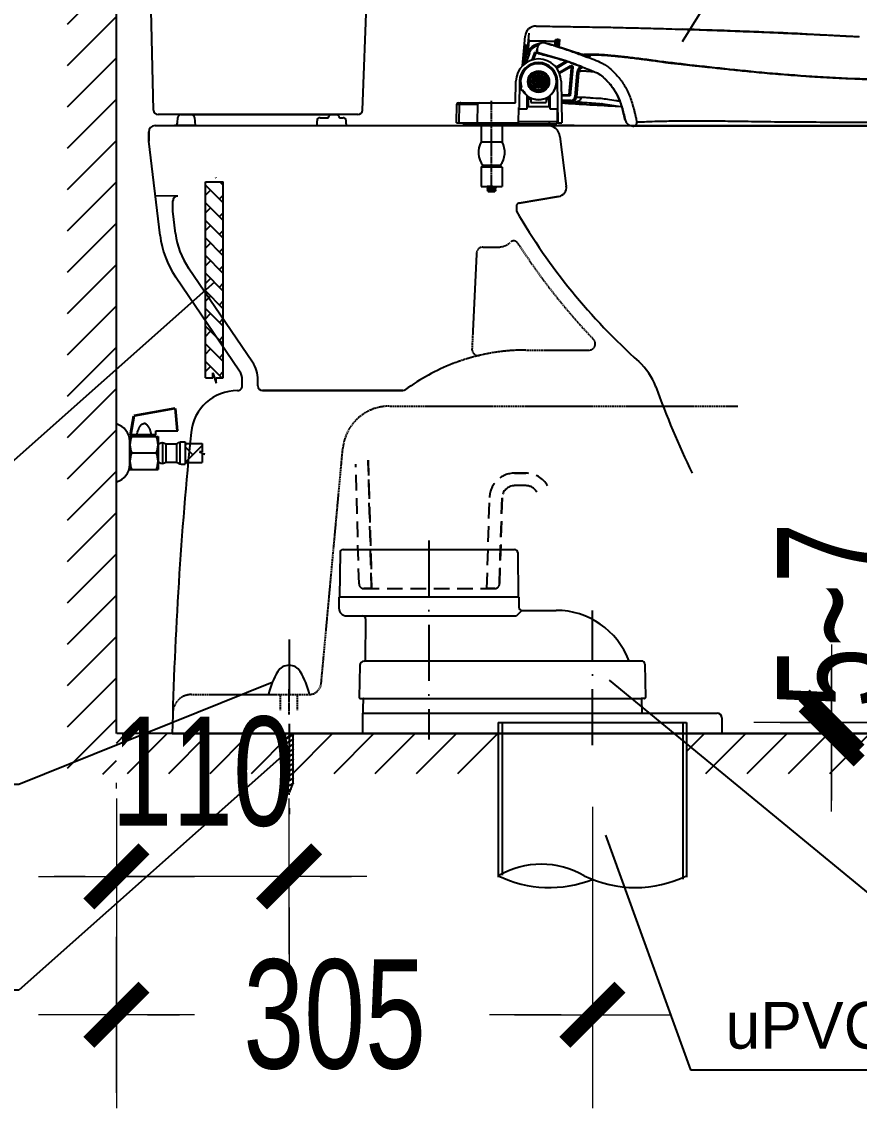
# Model space of a CAD drawing. Header units: inches. Extents: x 242965 to 445791, y 236206 to 423703.
# Drawn here: x 419806 to 420344, y 364229 to 364926 of the extents above; entities that cross this region are included whole.
import ezdxf

# ---------------------------------------------------------------- set-up
doc = ezdxf.new("R2010")
doc.units = ezdxf.units.IN
doc.header["$MEASUREMENT"] = 0
for name, pattern in [('ACAD_ISO10W100', [18, 12, -3, 0, -3]), ('CENTER', [2, 1.25, -0.25, 0.25, -0.25]), ('DASHED', [0.75, 0.5, -0.25]), ('HIDDEN', [0.375, 0.25, -0.125])]:
    doc.linetypes.add(name, pattern=pattern)
for name, color, linetype in [('1', 3, 'Continuous'), ('DEFAULT_1', 7, 'CENTER'), ('PIC01', 7, 'Continuous'), ('PIC14', 7, 'Continuous')]:
    doc.layers.add(name, color=color, linetype=linetype)
doc.layers.add('a', color=250, linetype='Continuous', lineweight=5)
doc.styles.add('Arch-Dim', font='chhbg.shx', dxfattribs={"width": 0.75})
doc.dimstyles.new('Arch-40', dxfattribs={"dimscale": 40, "dimtxt": 1.75, "dimasz": 0.5, "dimexe": 1.5, "dimexo": 1.5, "dimgap": 0.8, "dimtad": 1, "dimdec": 0, "dimzin": 0, "dimdsep": 46, "dimtxsty": 'Arch-Dim', "dimblk": 'A', "dimcen": 3, "dimclrd": 251, "dimclre": 251, "dimclrt": 151, "dimadec": 0, "dimazin": 0, "dimtfac": 1, "dimtdec": 0, "dimtix": 1, "dimtmove": 2, "dimatfit": 3, "dimldrblk": 'C', "dimfxl": 1.5, "dimtolj": 1, "dimtzin": 0, "dimlwd": 9, "dimlwe": 9, "dimarcsym": 0})
doc.dimstyles.get("Standard").update_dxf_attribs({"dimtxt": 0.18, "dimasz": 0.18, "dimexe": 0.18, "dimexo": 0.0625, "dimgap": 0.09, "dimtad": 0, "dimtih": 1, "dimtoh": 1, "dimdec": 4, "dimzin": 0, "dimdsep": 46, "dimtxsty": 'Standard', "dimcen": 0.09, "dimadec": 0, "dimazin": 0, "dimtfac": 1, "dimtdec": 4, "dimtofl": 0, "dimtmove": 0, "dimatfit": 3, "dimfxl": 1, "dimtolj": 1, "dimtzin": 0, "dimarcsym": 0})
pattern_1 = [(45, (419087.435, 367582.26), (-13.25825, 13.25825), [])]

# ---------------------------------------------------------------- blocks, each defined once
blk = doc.blocks.new('A')
at = {"color": 252, "lineweight": 9}
for points in [[(0, 2.5), (0, -2.5)], [(-2.5, 0), (2.5, 0)]]:
    blk.add_lwpolyline(points, dxfattribs=at)
at = {"const_width": 0.5}
blk.add_lwpolyline([(0.884, 0.884), (-0.884, -0.884)], dxfattribs=at)
blk = doc.blocks.new('*D829')
at = {"color": 251, "lineweight": 9, "transparency": 16777216}
for p, q in [((420172.3, 364422.83), (420172.3, 364229.45)), ((419866.8, 364409.83), (419866.8, 364229.45)), ((419886.8, 364289.45), (419907.32, 364289.45)), ((420152.3, 364289.45), (420106.32, 364289.45))]:
    blk.add_line(p, q, dxfattribs=at)
at = {"layer": 'Defpoints', "color": 0, "transparency": 16777216}
for p in [(420172.3, 364482.83), (419866.8, 364469.83), (419866.8, 364289.45)]:
    blk.add_point(p, dxfattribs=at)
at = {"color": 251, "lineweight": 9, "transparency": 16777216, "xscale": 20, "yscale": 20, "zscale": 20, "rotation": 180}
blk.add_blockref('A', (419866.8, 364289.45), dxfattribs=at)
at = {"color": 251, "lineweight": 9, "transparency": 16777216, "xscale": 20, "yscale": 20, "zscale": 20}
blk.add_blockref('A', (420172.3, 364289.45), dxfattribs=at)
at = {"color": 151, "transparency": 16777216, "insert": (420006.82, 364289.45), "char_height": 70, "attachment_point": 5, "style": 'Arch-Dim'}
blk.add_mtext('\\A1;305', dxfattribs=at)
blk = doc.blocks.new('C')
at = {"layer": 'a'}
blk.add_hatch(color=256, dxfattribs=at).paths.add_polyline_path([(-0.769, 2.132), (-1.462, 1.732), (-0.462, 0), (-1.462, -1.732), (-0.769, -2.132), (0.462, 0)])
at = {"color": 1}
blk.add_lwpolyline([(-0.769, 2.132), (-1.462, 1.732), (-0.462, 0), (-1.462, -1.732), (-0.769, -2.132), (0.462, 0)], close=True, dxfattribs=at)
blk.add_lwpolyline([(-2.462, 0), (-0.462, 0)], dxfattribs=at)
blk = doc.blocks.new('*D835')
at = {"color": 251, "lineweight": 9, "transparency": 16777216}
for p, q in [((419866.8, 364434.64), (419866.8, 364438.22)), ((419846.8, 364378.22), (419826.8, 364378.22)), ((419977.57, 364378.22), (419866.8, 364378.22)), ((419997.57, 364378.22), (420017.57, 364378.22)), ((419977.57, 364358.19), (419977.57, 364318.22))]:
    blk.add_line(p, q, dxfattribs=at)
at = {"layer": 'Defpoints', "color": 0, "transparency": 16777216}
for p in [(419977.57, 364418.19), (419866.8, 364378.22), (419866.8, 364374.64)]:
    blk.add_point(p, dxfattribs=at)
at = {"color": 251, "lineweight": 9, "transparency": 16777216, "xscale": 20, "yscale": 20, "zscale": 20}
blk.add_blockref('A', (419866.8, 364378.22), dxfattribs=at)
at = {"color": 251, "lineweight": 9, "transparency": 16777216, "xscale": 20, "yscale": 20, "zscale": 20, "rotation": 180}
blk.add_blockref('A', (419977.57, 364378.22), dxfattribs=at)
at = {"color": 151, "transparency": 16777216, "insert": (419922.19, 364445.22), "char_height": 70, "attachment_point": 5, "style": 'Arch-Dim'}
blk.add_mtext('\\A1;110', dxfattribs=at)
blk = doc.blocks.new('*D830')
at = {"color": 251, "lineweight": 9, "transparency": 16777216}
for p, q in [((420325.79, 364496.83), (420325.79, 364516.83)), ((420292.73, 364476.83), (420385.79, 364476.83)), ((420325.79, 364476.83), (420325.79, 364469.83)), ((420292.73, 364469.83), (420385.79, 364469.83)), ((420325.79, 364449.83), (420325.79, 364429.83))]:
    blk.add_line(p, q, dxfattribs=at)
at = {"layer": 'Defpoints', "color": 0, "transparency": 16777216}
for p in [(420232.73, 364476.83), (420232.73, 364469.83), (420325.79, 364469.83)]:
    blk.add_point(p, dxfattribs=at)
at = {"color": 251, "lineweight": 9, "transparency": 16777216, "xscale": 20, "yscale": 20, "zscale": 20}
for p, rotation in [((420325.79, 364476.83), 270), ((420325.79, 364469.83), 90)]:
    blk.add_blockref('A', p, dxfattribs=dict(at, rotation=rotation))
at = {"color": 151, "transparency": 16777216, "insert": (420326.3, 364545.63), "char_height": 70, "attachment_point": 5, "rotation": 90, "style": 'Arch-Dim'}
blk.add_mtext('\\A1;5~7', dxfattribs=at)

msp = doc.modelspace()

# ---------------------------------------------------------------- hatches: boundary and pattern name
h = msp.add_hatch()
h.set_pattern_fill('ANSI31', scale=150, style=0)
h.set_pattern_definition([(45, (419005.159, 364439.35), (-13.25825, 13.25825), [])])
h.paths.add_polyline_path([(419866.803, 365338.823), (419835.466, 365338.823), (419835.466, 364443.675), (419866.803, 364443.675)])
h = msp.add_hatch()
h.set_pattern_fill('AR-HBONE', scale=2, style=0)
h.set_pattern_definition([(45, (419005.159, 364439.3494), (9e-16, 11.31371), [24, -8]), (135, (419010.8155, 364445.006), (9e-16, 11.31371), [24, -8])])
h.paths.add_polyline_path([(419928.598, 364820.479), (419930.742, 364827.152), (419930.742, 364823.815), (419935.374, 364823.815), (419935.374, 364697.955), (419930.742, 364697.955), (419930.742, 364694.618), (419928.598, 364701.292), (419928.598, 364697.955), (419923.965, 364697.955), (419923.965, 364823.815), (419928.598, 364823.815)])
h = msp.add_hatch()
h.set_pattern_fill('AR-HBONE', scale=2, style=0)
h.set_pattern_definition([(45, (419005.159, 364439.3494), (9e-16, 11.31371), [24, -8]), (135, (419010.8155, 364445.006), (9e-16, 11.31371), [24, -8])])
h.paths.add_polyline_path([(419920.134, 364650.613), (419921.886, 364650.613), (419921.886, 364655.912), (419910.841, 364655.912), (419910.841, 364643.745), (419921.886, 364643.745), (419921.886, 364649.044), (419923.637, 364649.044)])
h = msp.add_hatch()
h.set_pattern_fill('ANSI31', scale=150, style=0)
h.set_pattern_definition(pattern_1)
h.paths.add_polyline_path([(420111.875, 364469.829), (419866.801, 364469.829), (419866.801, 364444.232), (420111.875, 364444.232)])
h = msp.add_hatch()
h.set_pattern_fill('ANSI31', scale=150, style=0)
h.set_pattern_definition(pattern_1)
h.paths.add_polyline_path([(420232.725, 364469.829), (420642.991, 364469.829), (420642.991, 364444.232), (420232.725, 364444.232)])

# ---------------------------------------------------------------- linework, layer by layer
at = {"color": 7}
for p, q in [((420024.68, 364869.71), (420036.67, 365183.825)), ((419890.502, 364869.755), (419883.68, 365165.894)), ((420021.682, 364866.825), (419893.501, 364866.825)), ((419914.861, 364866.825), (420006.352, 364866.825)), ((419923.965, 364697.955), (419923.965, 364823.815)), ((419923.965, 364823.815), (419935.374, 364823.815)), ((419935.374, 364697.955), (419935.374, 364823.815)), ((419923.965, 364697.955), (419928.598, 364697.955)), ((419928.598, 364697.955), (419928.598, 364701.292)), ((419928.598, 364701.292), (419930.742, 364694.618)), ((419930.742, 364694.618), (419930.742, 364697.955)), ((419930.742, 364697.955), (419935.374, 364697.955)), ((419878.189, 364674.035), (419904.453, 364678.717)), ((419878.444, 364673.658), (419904.446, 364678.293)), ((419905.69, 364664.02), (419904.446, 364678.293)), ((419906.261, 364664.02), (419905.018, 364678.284)), ((419875.675, 364661.353), (419877.799, 364673.643)), ((419876.268, 364661.353), (419878.444, 364673.658)), ((419892.027, 364664.02), (419906.261, 364664.02)), ((419892.027, 364661.353), (419892.027, 364664.02)), ((419875.461, 364660.41), (419893.534, 364660.41)), ((419875.461, 364660.41), (419875.461, 364639.247)), ((419875.461, 364642.3), (419875.461, 364657.357)), ((419892.027, 364661.353), (419875.675, 364661.353)), ((419881.894, 364661.353), (419881.894, 364660.41)), ((419886.92, 364661.353), (419886.92, 364660.41)), ((419893.534, 364660.41), (419893.534, 364639.247)), ((419896.314, 364656.516), (419896.314, 364643.141)), ((419898.405, 364655.664), (419905.425, 364655.664)), ((419898.405, 364655.664), (419898.405, 364643.993)), ((419905.425, 364655.664), (419905.425, 364643.993)), ((419907.513, 364656.806), (419907.513, 364642.851)), ((419910.841, 364656.978), (419910.841, 364642.679)), ((419910.841, 364655.912), (419921.886, 364655.912)), ((419921.886, 364655.912), (419921.886, 364650.613)), ((419876.585, 364649.829), (419892.409, 364649.829)), ((419920.134, 364650.613), (419923.637, 364649.044)), ((419921.886, 364650.613), (419920.134, 364650.613)), ((419921.886, 364649.044), (419921.886, 364643.745)), ((419923.637, 364649.044), (419921.886, 364649.044)), ((419898.405, 364643.993), (419905.425, 364643.993)), ((419910.841, 364643.745), (419921.886, 364643.745)), ((419875.461, 364639.247), (419893.534, 364639.247)), ((420111.875, 364476.829), (420111.875, 364377.599)), ((420111.875, 364476.829), (420232.725, 364476.829)), ((420114.275, 364476.82), (420114.275, 364378.906)), ((420230.325, 364476.837), (420230.325, 364376.481)), ((420232.725, 364476.829), (420232.725, 364377.599)), ((420644.26, 364469.829), (419867.07, 364469.829))]:
    msp.add_line(p, q, dxfattribs=at)
at = {"color": 7, "linetype": 'Continuous'}
for p, q in [((420128.637, 364912.165), (420129.079, 364917.216)), ((420130.608, 364905.628), (420131.431, 364915.032)), ((420131.072, 364906.91), (420131.7, 364914.087)), ((420131.131, 364911.991), (420131.758, 364919.159)), ((420148.315, 364914.034), (420148.051, 364911.016)), ((420148.746, 364914.933), (420148.394, 364910.911)), ((420149.756, 364915.007), (420149.371, 364910.61)), ((420149.903, 364910.564), (420150.291, 364915.002)), ((420150.869, 364910.129), (420151.287, 364914.909)), ((420127.414, 364898.127), (420128.642, 364912.165)), ((420129.265, 364901.742), (420130.082, 364911.078)), ((420130.135, 364911.078), (420129.633, 364911.078)), ((420131.019, 364906.826), (420131.052, 364906.911)), ((420131.052, 364906.911), (420131.984, 364906.549)), ((420136.709, 364907.606), (420136.828, 364908.957)), ((420149.371, 364910.61), (420149.444, 364910.588)), ((420148.833, 364897.221), (420155.421, 364901.063)), ((420155.986, 364901.087), (420149.015, 364897.022)), ((420156.537, 364900.83), (420149.357, 364896.644)), ((420155.277, 364901.306), (420155.28, 364901.305)), ((420215.254, 364900.949), (420215.327, 364900.911)), ((420134.253, 364890.574), (420133.465, 364891.513)), ((420135.785, 364891.859), (420134.997, 364892.799)), ((420146.499, 364895.555), (420146.41, 364895.503)), ((420146.839, 364895.175), (420146.722, 364895.107)), ((420148.324, 364892.366), (420148.464, 364892.448)), ((420148.505, 364891.894), (420148.613, 364891.957)), ((420150.941, 364893.892), (420158.193, 364898.121)), ((420151.105, 364893.41), (420158.444, 364897.69)), ((420158.138, 364897.206), (420151.192, 364893.156)), ((420157.39, 364879.625), (420158.887, 364896.731)), ((420159.193, 364897.215), (420157.631, 364879.361)), ((420159.691, 364897.171), (420158.089, 364878.862)), ((420158.444, 364897.69), (420158.138, 364897.206)), ((420158.193, 364898.121), (420158.444, 364897.69)), ((420159.193, 364897.215), (420158.887, 364896.731)), ((420159.691, 364897.171), (420159.193, 364897.215)), ((420162.335, 364893.693), (420160.98, 364878.207)), ((420163.331, 364893.606), (420161.976, 364878.12)), ((420163.331, 364893.606), (420162.335, 364893.693)), ((420122.968, 364874.425), (420123.21, 364888.266)), ((420125.509, 364888.226), (420125.216, 364871.425)), ((420136.957, 364889.313), (420136.206, 364888.013)), ((420136.206, 364888.013), (420136.957, 364886.713)), ((420138.458, 364889.313), (420136.957, 364889.313)), ((420136.957, 364886.713), (420138.458, 364886.713)), ((420139.209, 364888.013), (420138.458, 364889.313)), ((420138.458, 364886.713), (420139.209, 364888.013)), ((420141.95, 364884.513), (420141.162, 364885.452)), ((420150.372, 364861.525), (420149.906, 364888.226)), ((420152.205, 364888.266), (420152.672, 364861.525)), ((420129.005, 364880.302), (420129.212, 364880.29)), ((420130.408, 364870.513), (420130.481, 364878.876)), ((420130.708, 364878.885), (420130.708, 364876.47)), ((420131.071, 364878.499), (420130.958, 364872.013)), ((420132.708, 364877.558), (420132.708, 364877.653)), ((420140.418, 364883.227), (420139.63, 364884.167)), ((420142.708, 364877.653), (420142.708, 364877.558)), ((420144.458, 364872.013), (420144.344, 364878.499)), ((420144.708, 364876.47), (420144.708, 364878.885)), ((420144.935, 364878.862), (420144.708, 364878.862)), ((420144.935, 364878.876), (420145.008, 364870.513)), ((420145.427, 364879.361), (420145.241, 364879.361)), ((420145.535, 364879.625), (420145.695, 364879.625)), ((420152.356, 364879.625), (420157.39, 364879.625)), ((420157.631, 364879.361), (420152.361, 364879.361)), ((420158.089, 364878.862), (420152.369, 364878.862)), ((420157.631, 364879.361), (420157.39, 364879.625)), ((420161.976, 364878.12), (420160.98, 364878.207)), ((420085.072, 364861.525), (420085.28, 364873.442)), ((420086.28, 364874.425), (420122.968, 364874.425)), ((420086.692, 364861.525), (420086.897, 364873.442)), ((420086.897, 364873.442), (420098.781, 364873.442)), ((420098.573, 364861.525), (420098.781, 364873.442)), ((420124.868, 364871.425), (420124.695, 364861.525)), ((420125.216, 364871.425), (420124.868, 364871.425)), ((420130.421, 364872.013), (420144.994, 364872.013)), ((420131.001, 364874.513), (420130.442, 364874.513)), ((420131.085, 364877.013), (420131.044, 364876.972)), ((420131.045, 364877.013), (420132.77, 364877.013)), ((420132.77, 364877.013), (420132.814, 364874.513)), ((420132.814, 364874.513), (420142.601, 364874.513)), ((420136.708, 364876.553), (420136.708, 364876.51)), ((420136.708, 364876.51), (420138.708, 364876.51)), ((420136.708, 364876.457), (420136.708, 364876.51)), ((420138.707, 364876.457), (420138.708, 364876.51)), ((420138.708, 364876.51), (420138.708, 364876.553)), ((420142.645, 364877.013), (420142.601, 364874.513)), ((420142.645, 364877.013), (420144.37, 364877.013)), ((420144.973, 364874.513), (420144.414, 364874.513)), ((420158.49, 364875.925), (420152.421, 364875.925)), ((420152.438, 364874.925), (420161.697, 364874.925)), ((420158.49, 364874.925), (420158.49, 364875.925)), ((420124.852, 364870.513), (420130.408, 364870.513)), ((420145.008, 364870.513), (420149.815, 364870.513)), ((420149.972, 364861.525), (420149.815, 364870.513)), ((420085.072, 364861.525), (420124.695, 364861.525)), ((420089.168, 364861.525), (420089.168, 364860.825)), ((420089.168, 364860.825), (420149.468, 364860.825)), ((420094.168, 364861.525), (420094.168, 364860.825)), ((420095.068, 364860.825), (420095.068, 364859.825)), ((420095.068, 364859.825), (420120.068, 364859.825)), ((420100.868, 364859.825), (420100.868, 364849.325)), ((420114.268, 364859.825), (420114.268, 364849.325)), ((420120.068, 364860.825), (420120.068, 364859.825)), ((420124.713, 364862.525), (420149.954, 364862.525)), ((420144.468, 364862.525), (420144.468, 364860.825)), ((420149.468, 364862.525), (420149.468, 364860.825)), ((420149.468, 364861.525), (420152.672, 364861.525)), ((420198.181, 364859.525), (420198.82, 364859.525)), ((420444.508, 364859.525), (420199.852, 364859.525)), ((420100.868, 364849.325), (420114.268, 364849.325)), ((420100.868, 364833.21), (420101.968, 364834.31)), ((420100.868, 364833.21), (420100.868, 364820.825)), ((420114.268, 364833.21), (420100.868, 364833.21)), ((420101.968, 364834.31), (420113.168, 364834.31)), ((420114.268, 364833.21), (420113.168, 364834.31)), ((420114.268, 364833.21), (420114.268, 364820.825)), ((420100.868, 364820.825), (420114.268, 364820.825)), ((420104.681, 364820.54), (420104.668, 364820.525)), ((420104.681, 364820.49), (420104.668, 364820.505)), ((420104.681, 364819.54), (420104.668, 364819.525)), ((420104.668, 364819.525), (420104.668, 364819.505)), ((420104.681, 364819.49), (420104.668, 364819.505)), ((420105.175, 364817.817), (420105.179, 364817.829)), ((420105.175, 364817.817), (420105.468, 364817.525)), ((420105.468, 364817.525), (420109.655, 364817.525)), ((420109.711, 364817.568), (420109.655, 364817.525)), ((420110.278, 364818.134), (420109.711, 364817.567)), ((420110.278, 364818.134), (420110.274, 364818.145)), ((420110.455, 364820.04), (420110.468, 364820.025)), ((420110.455, 364819.99), (420110.468, 364820.005)), ((420110.468, 364819.005), (420110.455, 364818.99))]:
    msp.add_line(p, q, dxfattribs=at)
at = {"color": 7, "linetype": 'HIDDEN', "ltscale": 40}
for p, q in [((420022.491, 364565.751), (420020.432, 364642.616)), ((420022.491, 364565.751), (420020.432, 364642.616)), ((420030.572, 364562.831), (420028.363, 364645.277)), ((420028.363, 364645.277), (420030.572, 364562.831)), ((420122.277, 364636.829), (420129.564, 364636.829)), ((420129.564, 364636.829), (420122.277, 364636.829)), ((420129.564, 364628.829), (420122.277, 364628.829)), ((420129.564, 364628.829), (420122.277, 364628.829)), ((420104.565, 364562.831), (420106.284, 364621.3)), ((420104.565, 364562.831), (420106.284, 364621.3)), ((420114.281, 364621.064), (420112.654, 364565.743)), ((420112.654, 364565.743), (420114.281, 364621.064)), ((420030.572, 364562.831), (420025.49, 364562.831)), ((420025.49, 364562.831), (420109.655, 364562.831)), ((420109.655, 364562.831), (420104.565, 364562.831))]:
    msp.add_line(p, q, dxfattribs=at)
at = {"color": 7}
msp.add_lwpolyline([(419866.803, 364469.829), (419866.803, 365338.823)], dxfattribs=at)
at = {"color": 7, "linetype": 'Continuous'}
msp.add_lwpolyline([(420131.399, 364915.052), (420131.421, 364915.042), (420131.431, 364915.032)], dxfattribs=at)
for radius in [6.9, 6.867, 5.867, 5.636, 5.6, 5.5, 4.3, 4, 3, 2]:
    msp.add_circle((420137.708, 364888.013), radius, dxfattribs=at)
for centre, radius, start, end in [((420136.052, 364916.606), 7, 89.267923, 175), ((420140.828, 364908.957), 4, 74.487575, 180.000001), ((420205.598, 364877.879), 80, 158.721408, 164.543107), ((420129.633, 364912.078), 1, 175, 270), ((420205.598, 364877.879), 79, 158.721408, 163.659625), ((420130.135, 364912.078), 1, 270, 355), ((420205.598, 364877.879), 76.063, 157.795957, 161.611712), ((420205.598, 364877.879), 75.563, 157.727485, 161.39373), ((420205.598, 364877.879), 75.3, 157.726829, 161.285542), ((420137.706, 364907.518), 1, 174.999671, 258.784393), ((420137.708, 364888.013), 14.5, 1, 179), ((420137.708, 364888.013), 12.2, 1, 179), ((420137.708, 364888.013), 11.65, 307.004416, 197.582031), ((420137.708, 364888.013), 11.503, 307.482215, 198.021955), ((420205.598, 364877.879), 75.563, 164.037684, 164.156043), ((420205.598, 364877.879), 75.3, 163.912548, 164.033738), ((420205.598, 364877.879), 80, 169.474657, 169.96152), ((420205.598, 364877.879), 79, 167.465068, 167.652468), ((420205.598, 364877.879), 76.063, 164.373522, 164.482934), ((420126.991, 364883.573), 1, 112.907397, 202.506065), ((420137.708, 364888.013), 12.6, 202.506065, 203.493935), ((420127.069, 364883.389), 1, 203.493935, 293.092596), ((420127.214, 364883.559), 1, 116.441006, 289.558994), ((420137.708, 364888.013), 11.65, 208.417963, 232.995584), ((420137.708, 364888.013), 11.503, 207.978045, 232.517785), ((420137.708, 364888.013), 11.6, 235.100654, 304.899346), ((420142.708, 364894.935), 20.01, 239.944648, 241.343215), ((420137.708, 364888.013), 11.503, 244.236742, 265.012941), ((420137.708, 364888.013), 11.503, 274.987059, 295.763258), ((420158.49, 364878.425), 2.5, 270, 355), ((420158.49, 364878.425), 3.5, 270, 355), ((420086.28, 364873.425), 1, 90, 179), ((420099.78, 364873.425), 1, 90, 179), ((420137.708, 364888.013), 13.5, 237.534537, 240.352921), ((420137.708, 364888.013), 13.5, 299.647079, 302.465463), ((420296.659, 367024.137), 2154.623, 266.159705, 267.137842), ((420198.181, 364864.525), 5, 192.600965, 269.999921), ((420198.82, 364861.525), 2, 269.997054, 11.427928), ((420112.438, 364842.625), 13.369, 149.924368, 218.455863), ((420102.699, 364842.625), 13.369, 321.544137, 30.075632)]:
    msp.add_arc(centre, radius, start, end, dxfattribs=at)
at = {"color": 7}
for centre, radius, start, end in [((419893.501, 364869.825), 3, 181.31975, 270), ((420021.682, 364869.825), 3, 270, 357.814061), ((419863.62, 364656.97), 11.847, 1.8724, 74.413839), ((419888.467, 364655.119), 13.006, 155.997264, 204.002736), ((419880.528, 364655.119), 13.006, 335.997264, 24.002736), ((419888.467, 364644.538), 13.006, 155.997264, 204.002736), ((419880.528, 364644.538), 13.006, 335.997264, 24.002736), ((419863.62, 364642.687), 11.847, 285.586161, 358.1276)]:
    msp.add_arc(centre, radius, start, end, dxfattribs=at)
at = {"color": 7, "linetype": 'HIDDEN', "ltscale": 40}
for centre, radius, start, end in [((420122.277, 364620.829), 16, 90, 178.315251), ((420122.277, 364620.829), 16, 90, 178.315251), ((420129.564, 364620.829), 16, 29.40019, 90), ((420129.564, 364620.829), 16, 29.40019, 90), ((420122.277, 364620.829), 8, 90, 178.315251), ((420122.277, 364620.829), 8, 90, 178.315251), ((420129.564, 364620.829), 8, 29.40019, 90), ((420129.564, 364620.829), 8, 29.40019, 90), ((420025.49, 364565.831), 3, 181.534395, 270), ((420025.49, 364565.831), 3, 181.534395, 270), ((420109.655, 364565.831), 3, 270, 358.315251), ((420109.655, 364565.831), 3, 270, 358.315251)]:
    msp.add_arc(centre, radius, start, end, dxfattribs=at)
at = {"color": 7, "linetype": 'Continuous'}
for points in [[(420136.142, 364923.605), (420140.091, 364923.553), (420153.333, 364923.356), (420166.422, 364923.126), (420182.402, 364922.864), (420195.319, 364922.57), (420208.221, 364922.244), (420221.152, 364921.883), (420229.828, 364921.622)], [(420343.551, 364916.805), (420310.065, 364918.493), (420260.633, 364920.573), (420229.828, 364921.622)], [(420229.828, 364921.622), (420234.16, 364921.486), (420240.706, 364921.273), (420247.289, 364921.051), (420253.914, 364920.818), (420260.586, 364920.575), (420267.312, 364920.321), (420274.097, 364920.055), (420287.868, 364919.488), (420301.945, 364918.868), (420316.373, 364918.192), (420331.199, 364917.454), (420338.775, 364917.06), (420343.551, 364916.806)], [(420131.431, 364915.032), (420131.521, 364914.728), (420131.611, 364914.413), (420131.7, 364914.087)], [(420131.7, 364914.087), (420137.117, 364914.08), (420142.656, 364914.062), (420148.315, 364914.034)], [(420137.068, 364912.328), (420138.316, 364912.575), (420139.401, 364912.646)], [(420138.797, 364912.403), (420138.564, 364912.254), (420138.492, 364912.204)], [(420139.431, 364912.705), (420138.797, 364912.403)], [(420139.701, 364912.795), (420139.431, 364912.705)], [(420140.158, 364912.9), (420139.873, 364912.841), (420139.701, 364912.795)], [(420140.868, 364912.956), (420140.158, 364912.9)], [(420141.052, 364912.95), (420140.868, 364912.956)], [(420141.897, 364912.811), (420141.315, 364912.927), (420141.052, 364912.95)], [(420147.206, 364911.273), (420147.171, 364911.283), (420146.81, 364911.392), (420146.442, 364911.502), (420146.069, 364911.613), (420145.69, 364911.725), (420145.304, 364911.838), (420144.911, 364911.953), (420144.512, 364912.069), (420144.104, 364912.187), (420143.689, 364912.306), (420143.266, 364912.427), (420142.834, 364912.549), (420142.394, 364912.673), (420141.944, 364912.798), (420141.897, 364912.811)], [(420141.897, 364912.811), (420147.087, 364911.308)], [(420148.315, 364914.034), (420148.458, 364914.341), (420148.602, 364914.641), (420148.746, 364914.933)], [(420148.746, 364914.933), (420149.057, 364914.989), (420149.381, 364915.004), (420149.756, 364915.007)], [(420150.023, 364915.004), (420149.756, 364915.007)], [(420150.291, 364915.002), (420150.023, 364915.004)], [(420150.291, 364915.002), (420150.676, 364914.992), (420151.001, 364914.971), (420151.287, 364914.909)], [(420129.551, 364911.078), (420128.537, 364899.49), (420128.509, 364899.165)], [(420131.052, 364906.911), (420131.458, 364907.807)], [(420131.458, 364907.807), (420132.021, 364908.743), (420132.751, 364909.669), (420133.646, 364910.533), (420134.686, 364911.288), (420135.84, 364911.895), (420137.068, 364912.328)], [(420131.984, 364906.549), (420132.339, 364907.332)], [(420132.339, 364907.332), (420132.828, 364908.151)], [(420132.828, 364908.151), (420133.461, 364908.963), (420134.236, 364909.723), (420135.138, 364910.392), (420135.836, 364910.789)], [(420135.176, 364906.623), (420135.441, 364906.57), (420135.672, 364906.519)], [(420135.936, 364906.468), (420135.178, 364906.623)], [(420135.836, 364910.789), (420136.141, 364910.935), (420137.211, 364911.329), (420137.737, 364911.463)], [(420136.707, 364906.303), (420135.936, 364906.468)], [(420137.492, 364906.128), (420136.707, 364906.303)], [(420136.785, 364908.468), (420136.709, 364907.606)], [(420136.818, 364908.848), (420136.785, 364908.468)], [(420137.492, 364906.128), (420137.063, 364906.343), (420136.786, 364906.727)], [(420137.045, 364910.257), (420136.993, 364910.094)], [(420137.261, 364910.767), (420137.045, 364910.257)], [(420137.564, 364911.269), (420137.261, 364910.767)], [(420137.406, 364906.094), (420141.894, 364905.009), (420148.473, 364903.254), (420155.278, 364901.299)], [(420137.492, 364906.128), (420137.494, 364906.294), (420137.511, 364906.538)], [(420137.587, 364906.522), (420137.511, 364906.538)], [(420137.644, 364911.379), (420137.564, 364911.269)], [(420155.277, 364901.306), (420137.587, 364906.522)], [(420137.718, 364911.472), (420137.644, 364911.379)], [(420138.171, 364911.947), (420137.718, 364911.472)], [(420138.492, 364912.204), (420138.171, 364911.947)], [(420147.087, 364911.308), (420147.206, 364911.273)], [(420149.371, 364910.61), (420149.213, 364910.659), (420148.888, 364910.76), (420148.556, 364910.862), (420148.219, 364910.965), (420147.875, 364911.07), (420147.526, 364911.176), (420147.206, 364911.273)], [(420147.206, 364911.273), (420147.323, 364911.237)], [(420147.323, 364911.237), (420149.371, 364910.61)], [(420149.371, 364910.61), (420152.195, 364909.717)], [(420152.302, 364909.682), (420149.444, 364910.588)], [(420149.444, 364910.588), (420149.567, 364910.55), (420151.375, 364909.98), (420152.195, 364909.717)], [(420152.195, 364909.717), (420152.549, 364909.603)], [(420152.195, 364909.717), (420152.302, 364909.682)], [(420152.4, 364909.651), (420152.302, 364909.682)], [(420152.302, 364909.682), (420152.4, 364909.651)], [(420157.556, 364907.925), (420152.4, 364909.651)], [(420152.4, 364909.651), (420152.549, 364909.603)], [(420152.549, 364909.603), (420153.298, 364909.359), (420155.352, 364908.677), (420157.556, 364907.925)], [(420152.549, 364909.603), (420157.557, 364907.925)], [(420157.557, 364907.925), (420165.639, 364904.946), (420172.201, 364902.59), (420177.145, 364900.554), (420182.568, 364897.194), (420185.51, 364894.596), (420188.241, 364891.726), (420189.5, 364890.219), (420190.694, 364888.654), (420191.833, 364887.02), (420192.903, 364885.332), (420194.834, 364881.784), (420196.461, 364878.033), (420197.731, 364874.222), (420198.843, 364870.264), (420199.376, 364868.178), (420199.891, 364866.024), (420200.386, 364863.808), (420200.78, 364861.921)], [(420170.782, 364903.838), (420166.965, 364905.065), (420163.322, 364906.195), (420160.048, 364907.186), (420157.571, 364907.92)], [(420169.519, 364905.425), (420167.932, 364905.379), (420166.46, 364905.231)], [(420171.197, 364905.397), (420169.519, 364905.425)], [(420215.254, 364900.95), (420211.27, 364901.539), (420205.813, 364902.285), (420200.736, 364902.918), (420196.038, 364903.471), (420191.688, 364903.959), (420187.735, 364904.374), (420184.206, 364904.713), (420181.106, 364904.98), (420178.419, 364905.179), (420176.125, 364905.316), (420171.197, 364905.397)], [(420165.088, 364897.619), (420163.075, 364898.432), (420155.277, 364901.306)], [(420155.28, 364901.305), (420165.092, 364897.628)], [(420167.153, 364905.035), (420170.062, 364904.707)], [(420170.062, 364904.707), (420170.522, 364905.049), (420172.023, 364905.154)], [(420170.062, 364904.707), (420170.37, 364904.3), (420170.622, 364904.042), (420170.782, 364903.838)], [(420172.023, 364905.154), (420177.13, 364905.113), (420179.662, 364904.98), (420182.633, 364904.765), (420185.991, 364904.475), (420189.516, 364904.131), (420192.879, 364903.776), (420196.041, 364903.423), (420199.015, 364903.078), (420201.849, 364902.741), (420204.54, 364902.409), (420207.059, 364902.086), (420209.395, 364901.773), (420211.553, 364901.469), (420213.524, 364901.18)], [(420213.524, 364901.18), (420215.249, 364900.923)], [(420215.249, 364900.923), (420215.327, 364900.911)], [(420417.937, 364888.596), (420415.369, 364888.618), (420384.196, 364888.868), (420351.706, 364889.468), (420320.463, 364890.857), (420291.209, 364892.902), (420263.746, 364895.515), (420237.642, 364898.337), (420215.254, 364900.956)], [(420215.327, 364900.911), (420218.177, 364900.496), (420220.612, 364900.17), (420222.798, 364899.909), (420224.916, 364899.679), (420227.009, 364899.452), (420229.142, 364899.218), (420231.472, 364898.965), (420234.079, 364898.682), (420236.951, 364898.37), (420240.059, 364898.034), (420243.409, 364897.672), (420247.059, 364897.279), (420251.084, 364896.847), (420255.516, 364896.37), (420260.355, 364895.848), (420265.613, 364895.288), (420271.337, 364894.7), (420277.575, 364894.09), (420284.36, 364893.466), (420291.683, 364892.84), (420299.566, 364892.221), (420308.119, 364891.611), (420317.469, 364891.015), (420327.777, 364890.444), (420339.176, 364889.914), (420351.705, 364889.455), (420365.408, 364889.109), (420380.401, 364888.893), (420396.893, 364888.756), (420414.802, 364888.61), (420417.937, 364888.581)], [(420158.887, 364896.731), (420158.838, 364896.995), (420158.661, 364897.195), (420158.403, 364897.274), (420158.138, 364897.206)], [(420158.193, 364898.121), (420158.892, 364898.239), (420159.496, 364897.858), (420159.691, 364897.171)], [(420158.444, 364897.69), (420158.797, 364897.751), (420159.098, 364897.56), (420159.193, 364897.215)], [(420162.475, 364894.51), (420162.335, 364893.693)], [(420162.751, 364895.299), (420162.475, 364894.51)], [(420164.938, 364897.656), (420164.29, 364897.238), (420163.676, 364896.685), (420163.156, 364896.032), (420162.751, 364895.299)], [(420163.992, 364895.483), (420163.666, 364894.895), (420163.444, 364894.261), (420163.331, 364893.606)], [(420163.553, 364894.579), (420163.575, 364894.591), (420163.812, 364894.677), (420164.184, 364894.752)], [(420164.906, 364896.45), (420164.411, 364896.007), (420163.992, 364895.483)], [(420164.184, 364894.752), (420164.717, 364894.81)], [(420164.717, 364894.81), (420165.443, 364894.845), (420166.392, 364894.854), (420167.522, 364894.836), (420168.635, 364894.8), (420169.727, 364894.753), (420170.317, 364894.723)], [(420166.166, 364897.089), (420166.069, 364897.059), (420165.463, 364896.803), (420164.906, 364896.45)], [(420165.655, 364897.381), (420165.088, 364897.619)], [(420165.092, 364897.628), (420165.655, 364897.38)], [(420175.932, 364893.126), (420172.064, 364894.728), (420169.671, 364895.695), (420166.795, 364896.916), (420165.655, 364897.381)], [(420165.655, 364897.38), (420171.631, 364895.11)], [(420170.317, 364894.723), (420172.734, 364894.462)], [(420171.631, 364895.11), (420176.385, 364892.896), (420179.693, 364890.461)], [(420179.687, 364890.455), (420179.434, 364890.681), (420177.894, 364891.826), (420175.932, 364893.126)], [(420126.692, 364884.746), (420126.695, 364884.495)], [(420126.695, 364884.495), (420126.697, 364884.408)], [(420182.981, 364887.107), (420182.967, 364887.123), (420181.835, 364888.365), (420180.651, 364889.558), (420179.687, 364890.455)], [(420179.693, 364890.461), (420182.982, 364887.108)], [(420185.794, 364883.456), (420185.039, 364884.529), (420184.03, 364885.851), (420183.507, 364886.491), (420182.981, 364887.107)], [(420182.982, 364887.108), (420183.577, 364886.407), (420185.8, 364883.46)], [(420126.72, 364882.695), (420126.723, 364882.46)], [(420128.929, 364880.626), (420128.931, 364880.39)], [(420129.533, 364879.734), (420129.535, 364879.923)], [(420158.089, 364878.862), (420157.892, 364879.077), (420157.631, 364879.361)], [(420164.975, 364878.045), (420164.63, 364876.826), (420163.898, 364875.819), (420162.875, 364875.156), (420161.697, 364874.925)], [(420161.976, 364878.12), (420162.727, 364878.077), (420164.975, 364878.045)], [(420164.975, 364878.045), (420166.508, 364878.007), (420168.538, 364877.894), (420171.189, 364877.666), (420177.61, 364877.291), (420181.949, 364876.718), (420187.352, 364875.9), (420189.683, 364875.531)], [(420187.739, 364880.271), (420186.91, 364881.715), (420186.005, 364883.143), (420185.794, 364883.456)], [(420185.8, 364883.46), (420187.743, 364880.273)], [(420189.838, 364875.754), (420188.544, 364878.712), (420187.739, 364880.271)], [(420187.743, 364880.273), (420188.112, 364879.57), (420189.803, 364875.74)], [(420085.28, 364873.442), (420085.463, 364873.443), (420086.006, 364873.443), (420086.897, 364873.442)], [(420087.789, 364874.425), (420087.451, 364874.35), (420087.164, 364874.138), (420086.97, 364873.819), (420086.897, 364873.442)], [(420161.697, 364874.925), (420163.558, 364874.889)], [(420163.558, 364874.889), (420167.521, 364874.632), (420178.482, 364873.748)], [(420178.497, 364873.746), (420178.142, 364873.792)], [(420178.482, 364873.748), (420178.636, 364873.728)], [(420178.636, 364873.728), (420178.497, 364873.746)], [(420178.522, 364872.806), (420178.778, 364873.06), (420178.982, 364873.674)], [(420178.636, 364873.728), (420179.156, 364873.658)], [(420179.156, 364873.658), (420190.436, 364871.996), (420191.094, 364871.897)], [(420189.803, 364875.74), (420191.075, 364872.033)], [(420191.079, 364872.034), (420191.027, 364872.209), (420189.914, 364875.555), (420189.838, 364875.754)], [(420191.075, 364872.033), (420191.195, 364871.64), (420193.305, 364863.434)], [(420193.302, 364863.434), (420193.071, 364864.447), (420192.581, 364866.495), (420192.074, 364868.48), (420191.079, 364872.034)], [(420444.508, 364861.867), (420397.372, 364861.798), (420377.246, 364861.784), (420359.495, 364861.79), (420342.51, 364861.808), (420323.476, 364861.86), (420303.055, 364861.974), (420284.38, 364862.146), (420268.315, 364862.393), (420253.729, 364862.577), (420239.771, 364862.648), (420227.503, 364862.621), (420217.592, 364862.466), (420210.62, 364862.258), (420205.737, 364862.093), (420202.196, 364861.972), (420200.78, 364861.921)], [(420104.672, 364819.513), (420104.683, 364819.529)], [(420104.674, 364819.508), (420104.672, 364819.513)], [(420104.674, 364818.501), (420104.672, 364818.497)], [(420104.672, 364818.497), (420104.677, 364818.484)], [(420104.709, 364818.531), (420104.674, 364818.501)], [(420104.675, 364818.54), (420104.79, 364818.571), (420105.04, 364818.606), (420105.413, 364818.641), (420105.891, 364818.676), (420106.451, 364818.712), (420107.065, 364818.747), (420107.704, 364818.782), (420108.335, 364818.817), (420108.93, 364818.852), (420109.458, 364818.888), (420109.895, 364818.923), (420110.218, 364818.958), (420110.412, 364818.993)], [(420104.675, 364818.536), (420104.675, 364818.54)], [(420104.678, 364818.529), (420104.675, 364818.536)], [(420105.172, 364820.825), (420104.968, 364820.706), (420104.681, 364820.54)], [(420104.681, 364820.504), (420104.684, 364820.521)], [(420104.681, 364820.49), (420104.975, 364820.319), (420105.313, 364820.123), (420105.499, 364820.015)], [(420105.499, 364820.015), (420105.306, 364819.902), (420104.968, 364819.706), (420104.681, 364819.54)], [(420104.681, 364819.49), (420104.975, 364819.319), (420105.313, 364819.123), (420105.499, 364819.015)], [(420105.499, 364819.015), (420105.306, 364818.902), (420104.968, 364818.706), (420104.681, 364818.54)], [(420104.681, 364818.49), (420104.975, 364818.319), (420105.313, 364818.123), (420105.499, 364818.015)], [(420107.568, 364819.775), (420106.972, 364819.742), (420106.398, 364819.709), (420105.87, 364819.675), (420105.422, 364819.642), (420105.061, 364819.608), (420104.81, 364819.575), (420104.684, 364819.541), (420104.683, 364819.539)], [(420104.683, 364819.529), (420104.772, 364819.547)], [(420107.568, 364820.775), (420106.971, 364820.742), (420106.39, 364820.708), (420105.86, 364820.674), (420105.413, 364820.641), (420105.056, 364820.608), (420104.809, 364820.574), (420104.684, 364820.541), (420104.684, 364820.539)], [(420104.684, 364820.522), (420104.81, 364820.555)], [(420104.684, 364820.521), (420104.684, 364820.522)], [(420110.431, 364818.979), (420110.264, 364818.945), (420109.972, 364818.91), (420109.568, 364818.876), (420109.07, 364818.841), (420108.503, 364818.807), (420107.891, 364818.772), (420107.265, 364818.738), (420106.653, 364818.703), (420106.083, 364818.669), (420105.583, 364818.635), (420105.175, 364818.6), (420104.879, 364818.566), (420104.709, 364818.531)], [(420104.772, 364819.547), (420105.01, 364819.583), (420105.369, 364819.618), (420105.824, 364819.652), (420106.361, 364819.686), (420106.951, 364819.72), (420107.568, 364819.755)], [(420104.81, 364820.555), (420105.061, 364820.588), (420105.422, 364820.622), (420105.87, 364820.655), (420106.398, 364820.689), (420106.972, 364820.722), (420107.568, 364820.755)], [(420105.499, 364818.015), (420105.306, 364817.902), (420105.179, 364817.829)], [(420105.189, 364817.824), (420105.197, 364817.836), (420105.339, 364817.859), (420105.606, 364817.883), (420105.984, 364817.906), (420106.454, 364817.929), (420106.991, 364817.953), (420107.568, 364817.976)], [(420105.535, 364820.036), (420105.499, 364820.015)], [(420105.535, 364819.036), (420105.499, 364819.015)], [(420105.535, 364818.036), (420105.499, 364818.015)], [(420105.535, 364818.037), (420105.585, 364818.056), (420105.765, 364818.094), (420106.047, 364818.132), (420106.415, 364818.17), (420106.848, 364818.208), (420107.322, 364818.246), (420107.81, 364818.283), (420108.284, 364818.321), (420108.718, 364818.359), (420109.087, 364818.397), (420109.369, 364818.435), (420109.55, 364818.473), (420109.602, 364818.492)], [(420105.538, 364820.033), (420105.558, 364820.047), (420105.715, 364820.085), (420105.979, 364820.124), (420106.337, 364820.162), (420106.765, 364820.201), (420107.241, 364820.239), (420107.736, 364820.278), (420108.22, 364820.316), (420108.667, 364820.355), (420109.05, 364820.393), (420109.347, 364820.432), (420109.54, 364820.47), (420109.603, 364820.49)], [(420105.538, 364819.033), (420105.556, 364819.046), (420105.709, 364819.084), (420105.971, 364819.123), (420106.326, 364819.161), (420106.753, 364819.2), (420107.228, 364819.238), (420107.723, 364819.277), (420108.208, 364819.315), (420108.656, 364819.354), (420109.041, 364819.392), (420109.34, 364819.431), (420109.536, 364819.469), (420109.603, 364819.489)], [(420107.568, 364820.755), (420108.17, 364820.788), (420108.756, 364820.822), (420108.801, 364820.824)], [(420108.459, 364820.824), (420108.171, 364820.808), (420107.568, 364820.775)], [(420107.568, 364819.755), (420108.171, 364819.788), (420108.758, 364819.822), (420109.288, 364819.856), (420109.731, 364819.889), (420110.08, 364819.921), (420110.326, 364819.955), (420110.452, 364819.988), (420110.453, 364819.99)], [(420110.323, 364819.974), (420110.079, 364819.941), (420109.729, 364819.908), (420109.286, 364819.876), (420108.756, 364819.842), (420108.17, 364819.808), (420107.568, 364819.775)], [(420107.568, 364817.976), (420108.128, 364817.998), (420108.669, 364818.02), (420109.166, 364818.042), (420109.593, 364818.064), (420109.93, 364818.086), (420110.16, 364818.108), (420110.271, 364818.13), (420110.27, 364818.131)], [(420109.601, 364820.493), (420109.638, 364820.515)], [(420109.601, 364819.493), (420109.638, 364819.515)], [(420109.601, 364818.493), (420109.638, 364818.515)], [(420109.638, 364820.515), (420109.824, 364820.623), (420110.162, 364820.819), (420110.171, 364820.825)], [(420110.455, 364820.04), (420110.169, 364820.206), (420109.831, 364820.402), (420109.638, 364820.515)], [(420109.638, 364819.515), (420109.824, 364819.623), (420110.162, 364819.819), (420110.455, 364819.99)], [(420110.455, 364819.04), (420110.169, 364819.206), (420109.831, 364819.402), (420109.638, 364819.515)], [(420109.638, 364818.515), (420109.824, 364818.623), (420110.162, 364818.819), (420110.455, 364818.99)], [(420110.274, 364818.145), (420110.169, 364818.206), (420109.831, 364818.402), (420109.638, 364818.515)], [(420110.451, 364820.007), (420110.323, 364819.974)], [(420110.412, 364818.993), (420110.466, 364819.026)], [(420110.45, 364818.995), (420110.431, 364818.979)], [(420110.455, 364820.026), (420110.451, 364820.007)], [(420110.467, 364819.028), (420110.456, 364819.042)], [(420110.466, 364819.026), (420110.467, 364819.028)]]:
    msp.add_spline(points, degree=3, dxfattribs=at)
at = {"color": 7}
for points, knots in [([(419879.983, 364661.268), (419880.085, 364661.888), (419880.359, 364663.547), (419881.25, 364665.804), (419882.507, 364667.804), (419883.775, 364668.583), (419884.453, 364668.725), (419884.589, 364668.728)], [0, 0, 0, 0, 0.4700819, 1.2588244, 1.8070248, 2.2123969, 2.3260975, 2.3260975, 2.3260975, 2.3260975]), ([(419889.221, 364661.268), (419889.119, 364661.888), (419888.845, 364663.547), (419887.954, 364665.804), (419886.697, 364667.804), (419885.429, 364668.583), (419884.751, 364668.725), (419884.589, 364668.728)], [0, 0, 0, 0, 0.4700819, 1.2588244, 1.8070248, 2.2123969, 2.3260975, 2.3260975, 2.3260975, 2.3260975]), ([(419893.534, 364655.119), (419894.072, 364655.644), (419895.041, 364656.589), (419897.034, 364656.545), (419897.976, 364655.972), (419898.405, 364655.664)], [0, 0, 0, 0, 0.5420385, 0.9756278, 1.3673864, 1.3673864, 1.3673864, 1.3673864]), ([(419893.534, 364644.538), (419894.072, 364644.013), (419895.041, 364643.068), (419897.034, 364643.112), (419897.976, 364643.685), (419898.405, 364643.993)], [0, 0, 0, 0, 0.5420385, 0.9756278, 1.3673864, 1.3673864, 1.3673864, 1.3673864])]:
    msp.add_open_spline(points, degree=3, knots=knots, dxfattribs=at)
for points in [[(419905.425, 364655.664), (419906.868, 364656.597), (419909.153, 364656.978), (419910.841, 364656.978)], [(419905.425, 364643.993), (419906.868, 364643.06), (419909.153, 364642.679), (419910.841, 364642.679)]]:
    msp.add_spline(points, degree=3, dxfattribs=at)
at = {"layer": '1', "color": 7, "linetype": 'Continuous'}
for p, q in [((419974.469, 364465.886), (419980.669, 364469.465)), ((419974.469, 364462.768), (419980.669, 364466.348)), ((419975.069, 364469.829), (419975.069, 364438.064)), ((419980.069, 364469.829), (419980.069, 364438.064)), ((419974.469, 364459.65), (419980.669, 364463.23)), ((419974.469, 364456.533), (419980.669, 364460.112)), ((419974.469, 364453.415), (419980.669, 364456.994)), ((419974.469, 364450.297), (419980.669, 364453.877)), ((419974.469, 364447.18), (419980.669, 364450.759)), ((419974.469, 364444.062), (419980.669, 364447.641)), ((419974.469, 364440.944), (419980.669, 364444.524)), ((419974.469, 364437.826), (419980.669, 364441.406)), ((419975.069, 364438.064), (419977.569, 364432.029)), ((419975.551, 364435.333), (419980.669, 364438.288)), ((419976.593, 364432.817), (419979.159, 364434.299)), ((419980.069, 364438.064), (419977.569, 364432.029))]:
    msp.add_line(p, q, dxfattribs=at)
for centre, radius, start, end in [((420011.342, 364484.551), 48, 148.522471, 167.63617), ((419977.569, 364505.228), 8.4, 31.477529, 148.522471), ((419943.797, 364484.551), 48, 12.36383, 31.477529), ((420139.458, 364330.822), 55.167, 59.999988, 120), ((420144.716, 364445.998), 74.975, 244.021393, 291.586579), ((420199.884, 364445.998), 74.975, 244.021369, 295.978673)]:
    msp.add_arc(centre, radius, start, end, dxfattribs=at)
at = {"layer": 'DEFAULT_1', "color": 7, "linetype": 'CENTER'}
for p, q in [((420137.708, 364888.013), (420135.207, 364888.013)), ((420137.708, 364888.013), (420137.708, 364890.513)), ((420137.708, 364888.013), (420140.208, 364888.013)), ((420137.708, 364888.013), (420137.708, 364885.513)), ((420107.568, 364818.325), (420107.568, 364875.757))]:
    msp.add_line(p, q, dxfattribs=at)
at = {"layer": 'PIC01', "color": 7, "linetype": 'Continuous'}
for p, q in [((420010.284, 364585.845), (420010.05, 364557.329)), ((420012.284, 364587.829), (420012.821, 364587.829)), ((420012.821, 364587.829), (420122.316, 364587.829)), ((420124.316, 364585.845), (420124.55, 364557.329)), ((420009.55, 364557.329), (420009.55, 364550.329)), ((420009.55, 364557.329), (420010.05, 364557.329)), ((420124.55, 364557.329), (420010.05, 364557.329)), ((420124.55, 364557.329), (420125.05, 364557.329)), ((420125.05, 364557.329), (420125.05, 364550.829)), ((420014.55, 364545.329), (420123.55, 364545.329)), ((420026.746, 364543.309), (420026.489, 364516.824)), ((420127.05, 364548.829), (420123.55, 364545.329)), ((420127.05, 364548.829), (420148.971, 364548.829)), ((420025.958, 364516.329), (420025.989, 364516.329)), ((420025.959, 364516.329), (420025.989, 364516.329)), ((420196.154, 364516.329), (420026.8, 364516.329)), ((420203.927, 364516.329), (420196.154, 364516.329)), ((420022.959, 364513.38), (420022.608, 364492.837)), ((420205.927, 364514.363), (420206.294, 364492.837)), ((420023.108, 364492.329), (420025.1, 364492.329)), ((420025.096, 364492.133), (420024.801, 364479.829)), ((420025.1, 364492.329), (420203.803, 364492.329)), ((420025.296, 364492.329), (420203.603, 364492.329)), ((420205.794, 364492.329), (420203.803, 364492.329)), ((420203.803, 364492.132), (420203.956, 364483.32)), ((420024.873, 364482.829), (420252.3, 364482.829)), ((420024.801, 364479.829), (420024.801, 364469.829)), ((420255.3, 364479.829), (420255.3, 364469.829)), ((420024.801, 364469.829), (420255.3, 364469.829))]:
    msp.add_line(p, q, dxfattribs=at)
for centre, radius, start, end in [((420012.284, 364585.829), 2, 90, 179.530373), ((420122.316, 364585.829), 2, 0.469627, 90), ((420014.55, 364550.329), 5, 180, 270), ((420127.05, 364550.829), 2, 180, 270), ((420024.746, 364543.329), 2, 359.442975, 90), ((420148.971, 364498.829), 50, 20.881457, 90), ((420025.958, 364513.329), 3, 90, 179.021874), ((420025.989, 364516.829), 0.5, 270, 359.442975), ((420196.154, 364516.829), 0.5, 200.881457, 270), ((420203.927, 364514.329), 2, 0.978126, 90), ((420023.108, 364492.829), 0.5, 179.021874, 270), ((420025.296, 364492.129), 0.2, 90, 178.625188), ((420203.603, 364492.129), 0.2, 1, 90), ((420205.794, 364492.829), 0.5, 270, 0.978126), ((420204.456, 364483.329), 0.5, 181, 270), ((420252.3, 364479.829), 3, 0, 90)]:
    msp.add_arc(centre, radius, start, end, dxfattribs=at)
at = {"layer": 'PIC14', "color": 7, "linetype": 'Continuous'}
for p, q in [((419905.951, 364861.626), (419906.291, 364865.024)), ((419905.951, 364861.626), (419906.291, 364865.024)), ((419908.281, 364866.825), (419914.861, 364866.825)), ((419908.281, 364866.825), (419914.861, 364866.825)), ((419916.851, 364865.024), (419917.371, 364859.825)), ((419997.551, 364864.825), (420002.169, 364864.825)), ((420003.191, 364865.944), (420003.162, 364865.705)), ((420004.183, 364866.825), (420008.52, 364866.825)), ((420009.513, 364865.944), (420009.542, 364865.705)), ((420010.249, 364864.825), (420012.249, 364864.825)), ((419891.57, 364859.825), (419903.961, 364859.825)), ((419891.57, 364859.825), (420160.565, 364859.825)), ((419891.57, 364859.825), (420569.564, 364859.825)), ((419917.371, 364859.825), (419903.961, 364859.825)), ((419903.961, 364859.825), (419917.371, 364859.825)), ((419995.551, 364859.825), (419995.551, 364862.825)), ((420008.13, 364859.825), (420015.249, 364859.825)), ((420014.249, 364860.825), (420014.249, 364862.825)), ((420015.249, 364859.825), (420143.523, 364859.825)), ((420160.565, 364859.825), (420150.565, 364859.825)), ((420160.565, 364859.825), (420150.568, 364859.825)), ((419887.57, 364849.825), (419887.57, 364855.825)), ((419887.57, 364855.825), (419887.57, 364849.825)), ((419894.829, 364789.333), (419887.57, 364849.825)), ((419894.829, 364789.333), (419887.57, 364849.825)), ((420151.459, 364852.836), (420155.52, 364820.972)), ((420151.459, 364852.836), (420155.52, 364820.972)), ((419906.11, 364814.519), (419891.77, 364814.825)), ((419903.042, 364804.825), (419903.042, 364811.52)), ((419903.042, 364804.825), (419903.042, 364811.52)), ((420123.567, 364808.13), (420123.567, 364804.825)), ((420123.567, 364808.13), (420123.567, 364804.825)), ((420150.548, 364814.294), (420125.24, 364810.103)), ((420125.24, 364810.103), (420150.548, 364814.294)), ((419904.758, 364790.524), (419903.042, 364804.825)), ((419904.758, 364790.524), (419903.042, 364804.825)), ((419954.108, 364707.994), (419913.056, 364768.366)), ((419954.108, 364707.994), (419913.056, 364768.366)), ((419945.839, 364702.371), (419904.786, 364762.743)), ((419945.839, 364702.371), (419904.786, 364762.743)), ((419947.57, 364692.826), (419947.57, 364696.748)), ((419947.57, 364692.826), (419947.57, 364696.748)), ((419957.57, 364692.826), (419957.57, 364696.748)), ((419957.57, 364692.826), (419957.57, 364696.748)), ((420050.562, 364689.826), (419960.57, 364689.826)), ((419960.57, 364689.826), (420050.562, 364689.826)), ((419912.574, 364469.829), (419902.57, 364469.829)), ((419902.57, 364469.829), (420477.564, 364469.829))]:
    msp.add_line(p, q, dxfattribs=at)
at = {"layer": 'PIC14', "color": 7, "linetype": 'DASHED'}
for p, q in [((420101.916, 364781.825), (420111.567, 364781.825)), ((420097.921, 364778.016), (420094.992, 364716.488)), ((420129.564, 364715.833), (420170.146, 364715.833)), ((420042.369, 364679.826), (420265.563, 364679.826)), ((419998.237, 364502.096), (420012.065, 364652.572)), ((419914.991, 364494.828), (419990.271, 364494.828)), ((419972.07, 364484.828), (419972.07, 364494.828)), ((419983.069, 364484.828), (419983.069, 364494.828))]:
    msp.add_line(p, q, dxfattribs=at)
at = {"layer": 'PIC14', "color": 7, "linetype": 'ACAD_ISO10W100', "ltscale": 3}
for p, q in [((420067.3, 364593.646), (420067.3, 364465.921)), ((420172.3, 364462.38), (420172.3, 364548.688)), ((419977.569, 364530.14), (419977.569, 364418.194))]:
    msp.add_line(p, q, dxfattribs=at)
at = {"layer": 'PIC14', "color": 7, "linetype": 'CENTER'}
msp.add_line((419977.569, 364482.087), (419977.569, 364498.311), dxfattribs=at)
at = {"layer": 'PIC14', "color": 7, "linetype": 'Continuous'}
for centre, radius, start, end in [((419908.281, 364864.825), 2, 90, 174.289407), ((419908.281, 364864.825), 2, 90, 174.289407), ((419914.861, 364864.825), 2, 5.710593, 90), ((419914.861, 364864.825), 2, 5.710593, 90), ((419997.551, 364862.825), 2, 90, 180), ((420002.169, 364865.825), 1, 270, 353.145644), ((420004.183, 364865.825), 1, 90, 173.145644), ((420008.52, 364865.825), 1, 6.868072, 90), ((420010.534, 364865.825), 1, 186.868072, 270), ((420012.249, 364862.825), 2, 0, 90), ((419891.57, 364855.825), 4, 90, 180), ((419891.57, 364855.825), 4, 90, 180), ((419903.961, 364861.825), 2, 270, 354.289407), ((419903.961, 364861.825), 2, 270, 354.289407), ((420015.249, 364860.825), 1, 180, 270), ((420143.523, 364851.825), 8, 7.263252, 90), ((420143.523, 364851.825), 8, 7.263252, 90), ((420149.568, 364820.213), 6, 279.40397, 7.263252), ((420149.568, 364820.213), 6, 279.40397, 7.263252), ((419906.042, 364811.52), 3, 88.704033, 180), ((419906.042, 364811.52), 3, 88.704033, 180), ((420125.567, 364808.13), 2, 120.778816, 180), ((420125.567, 364808.13), 2, 99.40397, 120.778816), ((420469.258, 365006.057), 399.996, 210.204256, 228.086379), ((420469.258, 365006.057), 399.996, 210.204256, 228.086379), ((419954.401, 364796.481), 59.999, 186.842773, 214.215756), ((419954.401, 364796.481), 59.999, 186.842773, 214.215756), ((419954.401, 364796.481), 50, 186.842773, 214.215756), ((419954.401, 364796.481), 50, 186.842773, 214.215756), ((419937.57, 364696.748), 20, 0, 34.215756), ((419937.57, 364696.748), 20, 0, 34.215756), ((420129.564, 364585.834), 129.999, 111.109596, 126.441865), ((420129.564, 364585.834), 129.999, 111.109596, 126.441865), ((420175.337, 364678.633), 40, 19.942704, 48.086379), ((420175.337, 364678.633), 40, 19.942704, 48.086379), ((419937.57, 364696.748), 10, 0, 34.215756), ((419937.57, 364696.748), 10, 0, 34.215756), ((419944.526, 364659.827), 30, 89.923724, 174.19335), ((419944.526, 364659.827), 30, 89.923724, 174.19335), ((419944.57, 364692.826), 3, 269.923724, 0), ((419944.57, 364692.826), 3, 269.923724, 0), ((419960.57, 364692.826), 3, 180, 270), ((419960.57, 364692.826), 3, 180, 270), ((420050.562, 364692.826), 3, 270, 306.441865), ((420050.562, 364692.826), 3, 270, 306.441865), ((420776.953, 364896.922), 599.994, 199.942704, 205.689416), ((420776.953, 364896.922), 599.994, 199.942704, 205.689416), ((422401.828, 364409.935), 2499.975, 174.19335, 178.627193), ((422401.828, 364409.935), 2499.975, 174.19335, 178.627193)]:
    msp.add_arc(centre, radius, start, end, dxfattribs=at)
at = {"layer": 'PIC14', "color": 7, "linetype": 'DASHED'}
for centre, radius, start, end in [((420101.916, 364777.825), 4, 90, 177.274632), ((420111.567, 364793.825), 12, 270, 312.919846), ((420121.781, 364782.841), 3, 32.716324, 132.919846), ((420469.258, 365006.057), 409.996, 212.716324, 223.738588), ((420170.146, 364719.833), 4, 270, 43.738588), ((420129.564, 364585.834), 129.999, 103.1903, 111.109596), ((420098.988, 364716.298), 4, 177.274632, 283.1903), ((420129.564, 364585.834), 129.999, 90, 103.1903), ((420041.939, 364649.827), 30, 90, 174.749727), ((419990.271, 364502.828), 8, 270, 354.749727), ((419914.991, 364482.828), 12, 90, 178.020082)]:
    msp.add_arc(centre, radius, start, end, dxfattribs=at)

# ---------------------------------------------------------------- texts
at = {"color": 7, "insert": (420257.689, 364297.71), "char_height": 30, "width": 618.75433, "attachment_point": 1}
msp.add_mtext('uPVC %%C110x2.7mm', dxfattribs=at)

# ---------------------------------------------------------------- dimensions: what is measured, and where the dimension line sits
dim = msp.add_linear_dim(base=(420325.785, 364469.829), p1=(420232.725, 364476.829), p2=(420232.725, 364469.829), angle=90, text='5~7', dimstyle='Arch-40', override={"dimtxsty": 'Arch-Dim'})
dim.commit()
dim.dimension.update_dxf_attribs({"geometry": '*D830', "text_midpoint": (420326.295, 364545.629), "dimtype": 160})
at = {"color": 7}
dim = msp.add_linear_dim(base=(419866.801, 364378.223), p1=(419977.569, 364418.194), p2=(419866.801, 364374.638), text='110', dimstyle='Arch-40', override={"dimtxsty": 'Arch-Dim'}, dxfattribs=at)
dim.commit()
dim.dimension.update_dxf_attribs({"geometry": '*D835', "text_midpoint": (419922.185, 364445.223)})
dim = msp.add_linear_dim(base=(419866.801, 364289.448), p1=(420172.3, 364482.829), p2=(419866.801, 364469.829), dimstyle='Arch-40', override={"dimtxsty": 'Arch-Dim'}, dxfattribs=at)
dim.commit()
dim.dimension.update_dxf_attribs({"geometry": '*D829', "text_midpoint": (420006.822, 364289.448), "dimtype": 160})

# ---------------------------------------------------------------- leaders
for points in [[(420230.093, 364913.718), (420320.331, 365060.483), (420430.334, 365060.483)], [(419929.67, 364759.346), (419757.003, 364606.064), (419592.92, 364606.064)], [(419966.812, 364502.47), (419804.054, 364437.116), (419675.272, 364437.116)], [(420182.961, 364503.954), (420366.17, 364353.366), (420539.374, 364353.366)], [(419976.721, 364458.567), (419804.054, 364305.285), (419639.971, 364305.285)], [(420180.749, 364404.692), (420235.133, 364254.104), (420674.877, 364254.104)]]:
    msp.add_leader(points, dimstyle='Standard', override={"dimgap": 5, "dimtad": 0}, dxfattribs=at)

doc.saveas('drawing.dxf')
